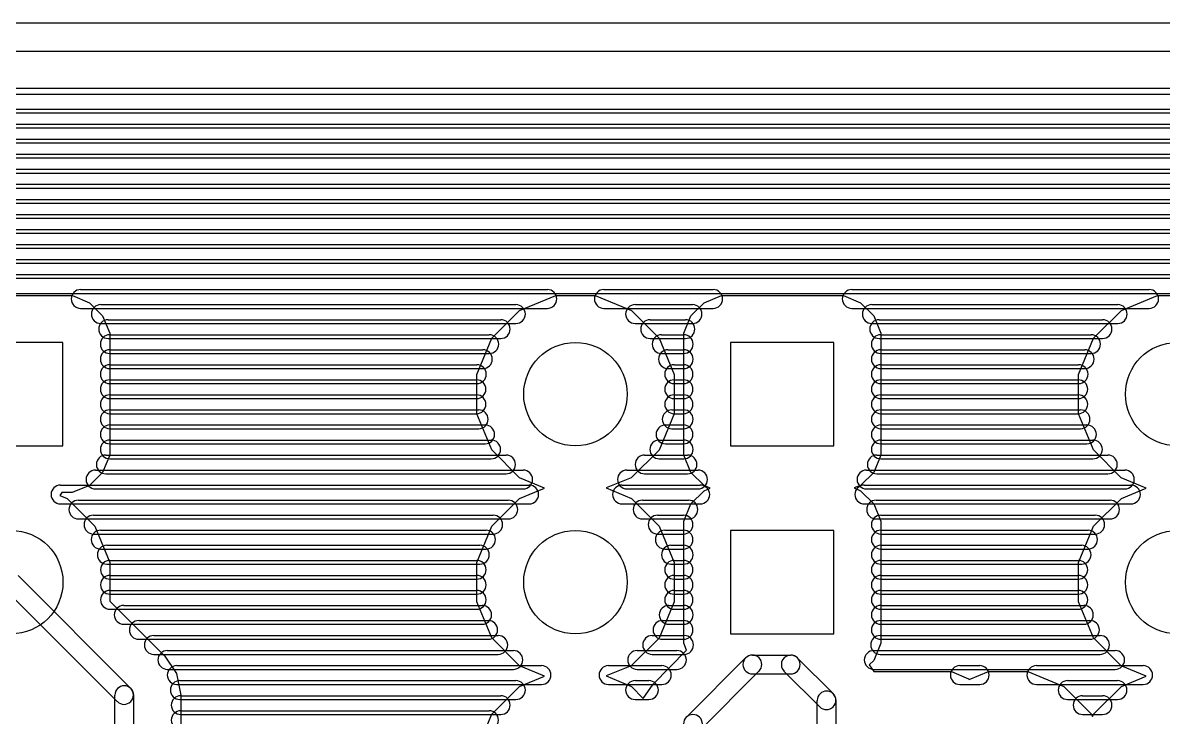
# Model space of a CAD drawing. Extents: x 4625 to 28175, y 45595 to 78045.
# Drawn here: x 16362 to 22426, y 74352 to 78045 of the extents above; entities that cross this region are included whole.
import ezdxf

# ---------------------------------------------------------------- set-up
doc = ezdxf.new("R2010")
doc.units = 0
doc.layers.add('BLACK', color=1, linetype='CONTINUOUS')

msp = doc.modelspace()

# ---------------------------------------------------------------- linework, layer by layer
at = {"layer": 'BLACK'}
for p, q in [((4700, 78045), (28100, 78045)), ((4700, 77895), (28100, 77895)), ((26340, 77695), (6359, 77696)), ((6439, 77666), (26261, 77666)), ((6439, 77666), (26261, 77666)), ((6439, 77666), (26261, 77666)), ((6439, 77566), (26261, 77566)), ((6439, 77566), (26261, 77566)), ((6439, 77566), (26261, 77566)), ((6519, 77586), (26181, 77586)), ((6519, 77586), (26181, 77586)), ((6519, 77586), (26181, 77586)), ((6594, 77506), (26106, 77506)), ((6594, 77506), (26106, 77506)), ((6594, 77506), (26106, 77506)), ((6519, 77486), (26181, 77486)), ((6519, 77486), (26181, 77486)), ((6519, 77486), (26181, 77486)), ((6594, 77406), (26106, 77406)), ((6594, 77406), (26106, 77406)), ((6594, 77406), (26106, 77406)), ((6627, 77426), (26073, 77426)), ((6627, 77426), (26073, 77426)), ((6627, 77426), (26073, 77426)), ((6627, 77326), (26073, 77326)), ((6627, 77326), (26073, 77326)), ((6627, 77326), (26073, 77326)), ((6660, 77346), (26040, 77346)), ((6660, 77346), (26040, 77346)), ((6660, 77346), (26040, 77346)), ((6693, 77266), (26007, 77266)), ((6693, 77266), (26007, 77266)), ((6693, 77266), (26007, 77266)), ((6660, 77246), (26040, 77246)), ((6660, 77246), (26040, 77246)), ((6660, 77246), (26040, 77246)), ((6693, 77166), (26007, 77166)), ((6693, 77166), (26007, 77166)), ((6693, 77166), (26007, 77166)), ((6726, 77186), (25974, 77186)), ((6726, 77186), (25974, 77186)), ((6726, 77186), (25974, 77186)), ((6726, 77086), (25974, 77086)), ((6726, 77086), (25974, 77086)), ((6726, 77086), (25974, 77086)), ((6750, 77106), (25950, 77106)), ((6750, 77106), (25950, 77106)), ((6750, 77106), (25950, 77106)), ((6750, 77026), (25950, 77026)), ((6750, 77026), (25950, 77026)), ((6750, 77026), (25950, 77026)), ((6750, 77006), (25950, 77006)), ((6750, 77006), (25950, 77006)), ((6750, 77006), (25950, 77006)), ((6750, 76946), (25950, 76946)), ((6750, 76946), (25950, 76946)), ((6750, 76946), (25950, 76946)), ((6750, 76926), (25950, 76926)), ((6750, 76926), (25950, 76926)), ((6750, 76926), (25950, 76926)), ((6750, 76866), (25950, 76866)), ((6750, 76866), (25950, 76866)), ((6750, 76866), (25950, 76866)), ((6750, 76846), (25950, 76846)), ((6750, 76846), (25950, 76846)), ((6750, 76846), (25950, 76846)), ((6750, 76786), (25950, 76786)), ((6750, 76786), (25950, 76786)), ((6750, 76786), (25950, 76786)), ((6750, 76766), (25950, 76766)), ((6750, 76766), (25950, 76766)), ((6750, 76766), (25950, 76766)), ((6750, 76686), (25950, 76686)), ((6750, 76686), (25950, 76686)), ((6750, 76686), (25950, 76686)), ((12551, 76706), (25951, 76706)), ((12551, 76706), (25951, 76706)), ((12551, 76706), (25951, 76706)), ((12551, 76606), (25951, 76606)), ((12551, 76606), (25951, 76606)), ((12551, 76606), (25951, 76606)), ((15976, 76594), (16625, 76594)), ((16625, 76594), (16716, 76556)), ((16669, 76626), (19151, 76626)), ((16669, 76626), (19151, 76626)), ((16669, 76626), (19151, 76626)), ((19003, 76515), (19196, 76595)), ((19196, 76595), (19405, 76595)), ((19405, 76595), (19598, 76515)), ((19451, 76626), (20033, 76626)), ((19451, 76626), (20033, 76626)), ((19451, 76626), (20033, 76626)), ((19984, 76556), (20076, 76594)), ((20076, 76594), (20725, 76594)), ((20725, 76594), (20816, 76556)), ((20769, 76626), (22351, 76626)), ((20769, 76626), (22351, 76626)), ((20769, 76626), (22351, 76626)), ((22203, 76515), (22396, 76595)), ((22396, 76595), (22605, 76595)), ((16716, 76556), (16786, 76486)), ((16776, 76546), (18984, 76546)), ((16776, 76546), (18984, 76546)), ((16776, 76546), (18984, 76546)), ((19617, 76546), (19923, 76546)), ((19617, 76546), (19923, 76546)), ((19617, 76546), (19923, 76546)), ((19914, 76486), (19984, 76556)), ((20816, 76556), (20886, 76486)), ((20876, 76546), (22184, 76546)), ((20876, 76546), (22184, 76546)), ((20876, 76546), (22184, 76546)), ((16669, 76526), (19151, 76526)), ((16669, 76526), (19151, 76526)), ((16669, 76526), (19151, 76526)), ((16786, 76486), (16824, 76394)), ((18855, 76368), (19003, 76515)), ((19451, 76526), (20033, 76526)), ((19451, 76526), (20033, 76526)), ((19451, 76526), (20033, 76526)), ((19598, 76515), (19745, 76367)), ((19876, 76395), (19914, 76486)), ((20769, 76526), (22351, 76526)), ((20769, 76526), (22351, 76526)), ((20769, 76526), (22351, 76526)), ((20886, 76486), (20924, 76394)), ((22055, 76368), (22203, 76515)), ((16776, 76446), (18984, 76446)), ((16776, 76446), (18984, 76446)), ((16776, 76446), (18984, 76446)), ((16815, 76466), (18903, 76466)), ((16815, 76466), (18903, 76466)), ((16815, 76466), (18903, 76466)), ((19617, 76446), (19923, 76446)), ((19617, 76446), (19923, 76446)), ((19617, 76446), (19923, 76446)), ((19697, 76466), (19885, 76466)), ((19697, 76466), (19885, 76466)), ((19697, 76466), (19885, 76466)), ((20876, 76446), (22184, 76446)), ((20876, 76446), (22184, 76446)), ((20876, 76446), (22184, 76446)), ((20915, 76466), (22103, 76466)), ((20915, 76466), (22103, 76466)), ((20915, 76466), (22103, 76466)), ((16815, 76366), (18903, 76366)), ((16815, 76366), (18903, 76366)), ((16815, 76366), (18903, 76366)), ((16824, 76394), (16824, 75745)), ((16824, 76386), (18842, 76386)), ((16824, 76386), (18842, 76386)), ((16824, 76386), (18842, 76386)), ((18775, 76175), (18855, 76368)), ((19697, 76366), (19885, 76366)), ((19697, 76366), (19885, 76366)), ((19697, 76366), (19885, 76366)), ((19745, 76367), (19825, 76174)), ((19758, 76386), (19876, 76386)), ((19758, 76386), (19876, 76386)), ((19758, 76386), (19876, 76386)), ((19876, 75746), (19876, 76395)), ((20915, 76366), (22103, 76366)), ((20915, 76366), (22103, 76366)), ((20915, 76366), (22103, 76366)), ((20924, 76394), (20924, 75745)), ((20924, 76386), (22042, 76386)), ((20924, 76386), (22042, 76386)), ((20924, 76386), (22042, 76386)), ((21975, 76175), (22055, 76368)), ((16575, 76345), (16025, 76345)), ((16575, 75795), (16575, 76345)), ((16824, 76306), (18808, 76306)), ((16824, 76306), (18808, 76306)), ((16824, 76306), (18808, 76306)), ((16824, 76286), (18842, 76286)), ((16824, 76286), (18842, 76286)), ((16824, 76286), (18842, 76286)), ((19758, 76286), (19876, 76286)), ((19758, 76286), (19876, 76286)), ((19758, 76286), (19876, 76286)), ((19792, 76306), (19876, 76306)), ((19792, 76306), (19876, 76306)), ((19792, 76306), (19876, 76306)), ((20125, 76345), (20125, 75795)), ((20675, 76345), (20125, 76345)), ((20675, 75795), (20675, 76345)), ((20924, 76306), (22008, 76306)), ((20924, 76306), (22008, 76306)), ((20924, 76306), (22008, 76306)), ((20924, 76286), (22042, 76286)), ((20924, 76286), (22042, 76286)), ((20924, 76286), (22042, 76286)), ((16824, 76226), (18776, 76226)), ((16824, 76226), (18776, 76226)), ((16824, 76226), (18776, 76226)), ((19825, 76226), (19875, 76226)), ((19825, 76226), (19875, 76226)), ((19825, 76226), (19875, 76226)), ((20924, 76226), (21976, 76226)), ((20924, 76226), (21976, 76226)), ((20924, 76226), (21976, 76226)), ((16824, 76206), (18808, 76206)), ((16824, 76206), (18808, 76206)), ((16824, 76206), (18808, 76206)), ((18775, 75966), (18775, 76175)), ((19792, 76206), (19876, 76206)), ((19792, 76206), (19876, 76206)), ((19792, 76206), (19876, 76206)), ((19825, 76174), (19825, 75965)), ((20924, 76206), (22008, 76206)), ((20924, 76206), (22008, 76206)), ((20924, 76206), (22008, 76206)), ((21975, 75966), (21975, 76175)), ((16824, 76146), (18774, 76146)), ((16824, 76146), (18774, 76146)), ((16824, 76146), (18774, 76146)), ((16824, 76126), (18776, 76126)), ((16824, 76126), (18776, 76126)), ((16824, 76126), (18776, 76126)), ((19825, 76146), (19875, 76146)), ((19825, 76146), (19875, 76146)), ((19825, 76146), (19875, 76146)), ((19825, 76126), (19875, 76126)), ((19825, 76126), (19875, 76126)), ((19825, 76126), (19875, 76126)), ((20924, 76146), (21974, 76146)), ((20924, 76146), (21974, 76146)), ((20924, 76146), (21974, 76146)), ((20924, 76126), (21976, 76126)), ((20924, 76126), (21976, 76126)), ((20924, 76126), (21976, 76126)), ((16824, 76066), (18774, 76066)), ((16824, 76066), (18774, 76066)), ((16824, 76066), (18774, 76066)), ((16824, 76046), (18774, 76046)), ((16824, 76046), (18774, 76046)), ((16824, 76046), (18774, 76046)), ((19825, 76066), (19875, 76066)), ((19825, 76066), (19875, 76066)), ((19825, 76066), (19875, 76066)), ((19825, 76046), (19875, 76046)), ((19825, 76046), (19875, 76046)), ((19825, 76046), (19875, 76046)), ((20924, 76066), (21974, 76066)), ((20924, 76066), (21974, 76066)), ((20924, 76066), (21974, 76066)), ((20924, 76046), (21974, 76046)), ((20924, 76046), (21974, 76046)), ((20924, 76046), (21974, 76046)), ((16824, 75986), (18786, 75986)), ((16824, 75986), (18786, 75986)), ((16824, 75986), (18786, 75986)), ((19812, 75986), (19876, 75986)), ((19812, 75986), (19876, 75986)), ((19812, 75986), (19876, 75986)), ((20924, 75986), (21986, 75986)), ((20924, 75986), (21986, 75986)), ((20924, 75986), (21986, 75986)), ((16824, 75966), (18774, 75966)), ((16824, 75966), (18774, 75966)), ((16824, 75966), (18774, 75966)), ((18855, 75773), (18775, 75966)), ((19825, 75965), (19745, 75772)), ((19825, 75966), (19875, 75966)), ((19825, 75966), (19875, 75966)), ((19825, 75966), (19875, 75966)), ((20924, 75966), (21974, 75966)), ((20924, 75966), (21974, 75966)), ((20924, 75966), (21974, 75966)), ((22055, 75773), (21975, 75966)), ((16824, 75906), (18820, 75906)), ((16824, 75906), (18820, 75906)), ((16824, 75906), (18820, 75906)), ((16824, 75886), (18786, 75886)), ((16824, 75886), (18786, 75886)), ((16824, 75886), (18786, 75886)), ((19779, 75906), (19875, 75906)), ((19779, 75906), (19875, 75906)), ((19779, 75906), (19875, 75906)), ((19812, 75886), (19876, 75886)), ((19812, 75886), (19876, 75886)), ((19812, 75886), (19876, 75886)), ((20924, 75906), (22020, 75906)), ((20924, 75906), (22020, 75906)), ((20924, 75906), (22020, 75906)), ((20924, 75886), (21986, 75886)), ((20924, 75886), (21986, 75886)), ((20924, 75886), (21986, 75886)), ((16824, 75826), (18852, 75826)), ((16824, 75826), (18852, 75826)), ((16824, 75826), (18852, 75826)), ((16824, 75806), (18820, 75806)), ((16824, 75806), (18820, 75806)), ((16824, 75806), (18820, 75806)), ((19746, 75826), (19876, 75826)), ((19746, 75826), (19876, 75826)), ((19746, 75826), (19876, 75826)), ((19779, 75806), (19875, 75806)), ((19779, 75806), (19875, 75806)), ((19779, 75806), (19875, 75806)), ((20924, 75826), (22052, 75826)), ((20924, 75826), (22052, 75826)), ((20924, 75826), (22052, 75826)), ((20924, 75806), (22020, 75806)), ((20924, 75806), (22020, 75806)), ((20924, 75806), (22020, 75806)), ((16025, 75795), (16575, 75795)), ((16824, 75745), (16786, 75654)), ((16803, 75746), (18931, 75746)), ((16803, 75746), (18931, 75746)), ((16803, 75746), (18931, 75746)), ((19002, 75625), (18855, 75773)), ((19745, 75772), (19597, 75625)), ((19668, 75746), (19896, 75746)), ((19668, 75746), (19896, 75746)), ((19668, 75746), (19896, 75746)), ((19914, 75654), (19876, 75746)), ((20125, 75795), (20675, 75795)), ((20924, 75745), (20886, 75654)), ((20903, 75746), (22131, 75746)), ((20903, 75746), (22131, 75746)), ((20903, 75746), (22131, 75746)), ((22202, 75625), (22055, 75773)), ((16824, 75726), (18852, 75726)), ((16824, 75726), (18852, 75726)), ((16824, 75726), (18852, 75726)), ((19746, 75726), (19876, 75726)), ((19746, 75726), (19876, 75726)), ((19746, 75726), (19876, 75726)), ((20924, 75726), (22052, 75726)), ((20924, 75726), (22052, 75726)), ((20924, 75726), (22052, 75726)), ((16786, 75654), (16716, 75584)), ((16748, 75666), (19022, 75666)), ((16748, 75666), (19022, 75666)), ((16748, 75666), (19022, 75666)), ((16803, 75646), (18931, 75646)), ((16803, 75646), (18931, 75646)), ((16803, 75646), (18931, 75646)), ((19135, 75570), (19002, 75625)), ((19597, 75625), (19464, 75571)), ((19574, 75666), (19952, 75666)), ((19574, 75666), (19952, 75666)), ((19574, 75666), (19952, 75666)), ((19668, 75646), (19896, 75646)), ((19668, 75646), (19896, 75646)), ((19668, 75646), (19896, 75646)), ((19984, 75584), (19914, 75654)), ((20886, 75654), (20816, 75584)), ((20848, 75666), (22222, 75666)), ((20848, 75666), (22222, 75666)), ((20848, 75666), (22222, 75666)), ((20903, 75646), (22131, 75646)), ((20903, 75646), (22131, 75646)), ((20903, 75646), (22131, 75646)), ((22335, 75570), (22202, 75625)), ((16562, 75586), (19054, 75586)), ((16562, 75586), (19054, 75586)), ((16562, 75586), (19054, 75586)), ((16716, 75584), (16624, 75546)), ((16748, 75566), (19022, 75566)), ((16748, 75566), (19022, 75566)), ((16748, 75566), (19022, 75566)), ((19003, 75515), (19135, 75570)), ((19464, 75571), (19598, 75515)), ((19548, 75586), (19964, 75586)), ((19548, 75586), (19964, 75586)), ((19548, 75586), (19964, 75586)), ((19574, 75566), (19952, 75566)), ((19574, 75566), (19952, 75566)), ((19574, 75566), (19952, 75566)), ((20017, 75570), (19984, 75584)), ((19984, 75556), (20017, 75570)), ((20816, 75584), (20782, 75571)), ((20782, 75571), (20816, 75556)), ((20836, 75586), (22254, 75586)), ((20836, 75586), (22254, 75586)), ((20836, 75586), (22254, 75586)), ((20848, 75566), (22222, 75566)), ((20848, 75566), (22222, 75566)), ((20848, 75566), (22222, 75566)), ((22203, 75515), (22335, 75570)), ((16569, 75546), (16559, 75531)), ((16559, 75531), (16598, 75515)), ((16624, 75546), (16569, 75546)), ((16598, 75515), (16745, 75367)), ((16657, 75506), (18943, 75506)), ((16657, 75506), (18943, 75506)), ((16657, 75506), (18943, 75506)), ((18855, 75368), (19003, 75515)), ((19598, 75515), (19745, 75367)), ((19657, 75506), (19901, 75506)), ((19657, 75506), (19901, 75506)), ((19657, 75506), (19901, 75506)), ((19914, 75486), (19984, 75556)), ((20816, 75556), (20886, 75486)), ((20899, 75506), (22143, 75506)), ((20899, 75506), (22143, 75506)), ((20899, 75506), (22143, 75506)), ((22055, 75368), (22203, 75515)), ((16562, 75486), (19054, 75486)), ((16562, 75486), (19054, 75486)), ((16562, 75486), (19054, 75486)), ((19548, 75486), (19964, 75486)), ((19548, 75486), (19964, 75486)), ((19548, 75486), (19964, 75486)), ((19876, 75395), (19914, 75486)), ((20836, 75486), (22254, 75486)), ((20836, 75486), (22254, 75486)), ((20836, 75486), (22254, 75486)), ((20886, 75486), (20924, 75394)), ((16657, 75406), (18943, 75406)), ((16657, 75406), (18943, 75406)), ((16657, 75406), (18943, 75406)), ((16737, 75426), (18863, 75426)), ((16737, 75426), (18863, 75426)), ((16737, 75426), (18863, 75426)), ((19657, 75406), (19901, 75406)), ((19657, 75406), (19901, 75406)), ((19657, 75406), (19901, 75406)), ((19737, 75426), (19875, 75426)), ((19737, 75426), (19875, 75426)), ((19737, 75426), (19875, 75426)), ((19876, 74746), (19876, 75395)), ((20899, 75406), (22143, 75406)), ((20899, 75406), (22143, 75406)), ((20899, 75406), (22143, 75406)), ((20924, 75426), (22064, 75426)), ((20924, 75426), (22064, 75426)), ((20924, 75426), (22064, 75426)), ((20924, 75394), (20924, 74745)), ((16737, 75326), (18863, 75326)), ((16737, 75326), (18863, 75326)), ((16737, 75326), (18863, 75326)), ((16745, 75367), (16825, 75174)), ((16775, 75346), (18825, 75346)), ((16775, 75346), (18825, 75346)), ((16775, 75346), (18825, 75346)), ((18775, 75175), (18855, 75368)), ((19737, 75326), (19875, 75326)), ((19737, 75326), (19875, 75326)), ((19737, 75326), (19875, 75326)), ((19745, 75367), (19825, 75174)), ((19775, 75346), (19875, 75346)), ((19775, 75346), (19875, 75346)), ((19775, 75346), (19875, 75346)), ((20125, 75345), (20125, 74795)), ((20675, 75345), (20125, 75345)), ((20675, 74795), (20675, 75345)), ((20924, 75346), (22026, 75346)), ((20924, 75346), (22026, 75346)), ((20924, 75346), (22026, 75346)), ((20924, 75326), (22064, 75326)), ((20924, 75326), (22064, 75326)), ((20924, 75326), (22064, 75326)), ((21975, 75175), (22055, 75368)), ((16808, 75266), (18792, 75266)), ((16808, 75266), (18792, 75266)), ((16808, 75266), (18792, 75266)), ((19808, 75266), (19876, 75266)), ((19808, 75266), (19876, 75266)), ((19808, 75266), (19876, 75266)), ((20924, 75266), (21992, 75266)), ((20924, 75266), (21992, 75266)), ((20924, 75266), (21992, 75266)), ((16775, 75246), (18825, 75246)), ((16775, 75246), (18825, 75246)), ((16775, 75246), (18825, 75246)), ((19775, 75246), (19875, 75246)), ((19775, 75246), (19875, 75246)), ((19775, 75246), (19875, 75246)), ((20924, 75246), (22026, 75246)), ((20924, 75246), (22026, 75246)), ((20924, 75246), (22026, 75246)), ((16808, 75166), (18792, 75166)), ((16808, 75166), (18792, 75166)), ((16808, 75166), (18792, 75166)), ((16825, 75186), (18775, 75186)), ((16825, 75186), (18775, 75186)), ((16825, 75186), (18775, 75186)), ((16825, 75174), (16825, 74969)), ((18775, 74966), (18775, 75175)), ((19808, 75166), (19876, 75166)), ((19808, 75166), (19876, 75166)), ((19808, 75166), (19876, 75166)), ((19825, 75186), (19875, 75186)), ((19825, 75186), (19875, 75186)), ((19825, 75186), (19875, 75186)), ((19825, 75174), (19825, 74965)), ((20924, 75186), (21974, 75186)), ((20924, 75186), (21974, 75186)), ((20924, 75186), (21974, 75186)), ((20924, 75166), (21992, 75166)), ((20924, 75166), (21992, 75166)), ((20924, 75166), (21992, 75166)), ((21975, 74966), (21975, 75175)), ((16935, 74506), (16336, 75105)), ((16825, 75106), (18775, 75106)), ((16825, 75106), (18775, 75106)), ((16825, 75106), (18775, 75106)), ((16825, 75086), (18775, 75086)), ((16825, 75086), (18775, 75086)), ((16825, 75086), (18775, 75086)), ((19825, 75106), (19875, 75106)), ((19825, 75106), (19875, 75106)), ((19825, 75106), (19875, 75106)), ((19825, 75086), (19875, 75086)), ((19825, 75086), (19875, 75086)), ((19825, 75086), (19875, 75086)), ((20924, 75106), (21974, 75106)), ((20924, 75106), (21974, 75106)), ((20924, 75106), (21974, 75106)), ((20924, 75086), (21974, 75086)), ((20924, 75086), (21974, 75086)), ((20924, 75086), (21974, 75086)), ((16864, 74435), (16265, 75034)), ((16825, 75026), (18775, 75026)), ((16825, 75026), (18775, 75026)), ((16825, 75026), (18775, 75026)), ((19825, 75026), (19875, 75026)), ((19825, 75026), (19875, 75026)), ((19825, 75026), (19875, 75026)), ((20924, 75026), (21974, 75026)), ((20924, 75026), (21974, 75026)), ((20924, 75026), (21974, 75026)), ((16825, 75006), (18775, 75006)), ((16825, 75006), (18775, 75006)), ((16825, 75006), (18775, 75006)), ((16825, 74969), (17112, 74682)), ((18855, 74773), (18775, 74966)), ((19825, 74965), (19745, 74772)), ((19825, 75006), (19875, 75006)), ((19825, 75006), (19875, 75006)), ((19825, 75006), (19875, 75006)), ((20924, 75006), (21974, 75006)), ((20924, 75006), (21974, 75006)), ((20924, 75006), (21974, 75006)), ((22055, 74773), (21975, 74966)), ((16825, 74926), (18775, 74926)), ((16825, 74926), (18775, 74926)), ((16825, 74926), (18775, 74926)), ((16898, 74946), (18804, 74946)), ((16898, 74946), (18804, 74946)), ((16898, 74946), (18804, 74946)), ((19796, 74946), (19876, 74946)), ((19796, 74946), (19876, 74946)), ((19796, 74946), (19876, 74946)), ((19825, 74926), (19875, 74926)), ((19825, 74926), (19875, 74926)), ((19825, 74926), (19875, 74926)), ((20924, 74946), (22004, 74946)), ((20924, 74946), (22004, 74946)), ((20924, 74946), (22004, 74946)), ((20924, 74926), (21974, 74926)), ((20924, 74926), (21974, 74926)), ((20924, 74926), (21974, 74926)), ((16898, 74846), (18804, 74846)), ((16898, 74846), (18804, 74846)), ((16898, 74846), (18804, 74846)), ((16978, 74866), (18836, 74866)), ((16978, 74866), (18836, 74866)), ((16978, 74866), (18836, 74866)), ((19763, 74866), (19875, 74866)), ((19763, 74866), (19875, 74866)), ((19763, 74866), (19875, 74866)), ((19796, 74846), (19876, 74846)), ((19796, 74846), (19876, 74846)), ((19796, 74846), (19876, 74846)), ((20924, 74866), (22036, 74866)), ((20924, 74866), (22036, 74866)), ((20924, 74866), (22036, 74866)), ((20924, 74846), (22004, 74846)), ((20924, 74846), (22004, 74846)), ((20924, 74846), (22004, 74846)), ((17058, 74786), (18890, 74786)), ((17058, 74786), (18890, 74786)), ((17058, 74786), (18890, 74786)), ((19002, 74625), (18855, 74773)), ((19745, 74772), (19597, 74625)), ((19708, 74786), (19878, 74786)), ((19708, 74786), (19878, 74786)), ((19708, 74786), (19878, 74786)), ((20125, 74795), (20675, 74795)), ((20920, 74786), (22090, 74786)), ((20920, 74786), (22090, 74786)), ((20920, 74786), (22090, 74786)), ((22202, 74625), (22055, 74773)), ((16978, 74766), (18836, 74766)), ((16978, 74766), (18836, 74766)), ((16978, 74766), (18836, 74766)), ((19763, 74766), (19875, 74766)), ((19763, 74766), (19875, 74766)), ((19763, 74766), (19875, 74766)), ((19891, 74708), (19876, 74746)), ((20924, 74745), (20886, 74654)), ((20924, 74766), (22036, 74766)), ((20924, 74766), (22036, 74766)), ((20924, 74766), (22036, 74766)), ((17058, 74686), (18890, 74686)), ((17058, 74686), (18890, 74686)), ((17058, 74686), (18890, 74686)), ((17112, 74682), (17113, 74681)), ((17113, 74681), (17178, 74584)), ((17130, 74706), (18970, 74706)), ((17130, 74706), (18970, 74706)), ((17130, 74706), (18970, 74706)), ((19628, 74706), (19840, 74706)), ((19628, 74706), (19840, 74706)), ((19628, 74706), (19840, 74706)), ((19708, 74686), (19878, 74686)), ((19708, 74686), (19878, 74686)), ((19708, 74686), (19878, 74686)), ((19713, 74528), (19891, 74708)), ((20205, 74667), (19890, 74352)), ((20241, 74682), (20445, 74682)), ((20671, 74477), (20480, 74668)), ((20886, 74654), (20862, 74631)), ((20886, 74706), (22170, 74706)), ((20886, 74706), (22170, 74706)), ((20886, 74706), (22170, 74706)), ((20920, 74686), (22090, 74686)), ((20920, 74686), (22090, 74686)), ((20920, 74686), (22090, 74686)), ((17130, 74606), (18970, 74606)), ((17130, 74606), (18970, 74606)), ((17130, 74606), (18970, 74606)), ((17180, 74626), (19120, 74626)), ((17180, 74626), (19120, 74626)), ((17180, 74626), (19120, 74626)), ((19135, 74570), (19002, 74625)), ((19597, 74625), (19464, 74571)), ((19476, 74626), (19760, 74626)), ((19476, 74626), (19760, 74626)), ((19476, 74626), (19760, 74626)), ((19628, 74606), (19840, 74606)), ((19628, 74606), (19840, 74606)), ((19628, 74606), (19840, 74606)), ((20276, 74596), (19961, 74281)), ((20600, 74406), (20409, 74597)), ((20862, 74631), (20887, 74594)), ((20886, 74606), (22170, 74606)), ((20886, 74606), (22170, 74606)), ((20886, 74606), (22170, 74606)), ((20887, 74594), (21300, 74594)), ((21300, 74594), (21391, 74556)), ((21344, 74626), (21450, 74626)), ((21344, 74626), (21450, 74626)), ((21344, 74626), (21450, 74626)), ((21394, 74553), (21496, 74595)), ((21496, 74595), (21705, 74595)), ((21705, 74595), (21898, 74515)), ((21751, 74626), (22319, 74626)), ((21751, 74626), (22319, 74626)), ((21751, 74626), (22319, 74626)), ((22335, 74570), (22202, 74625)), ((17178, 74584), (17201, 74469)), ((17196, 74546), (18984, 74546)), ((17196, 74546), (18984, 74546)), ((17196, 74546), (18984, 74546)), ((19003, 74515), (19135, 74570)), ((19464, 74571), (19598, 74515)), ((19617, 74546), (19691, 74546)), ((19617, 74546), (19691, 74546)), ((19617, 74546), (19691, 74546)), ((19661, 74452), (19713, 74528)), ((20241, 74582), (20445, 74582)), ((21391, 74556), (21394, 74553)), ((21917, 74546), (22183, 74546)), ((21917, 74546), (22183, 74546)), ((21917, 74546), (22183, 74546)), ((22203, 74515), (22335, 74570)), ((16851, 72925), (16851, 74469)), ((16951, 72925), (16951, 74469)), ((17180, 74526), (19120, 74526)), ((17180, 74526), (19120, 74526)), ((17180, 74526), (19120, 74526)), ((17201, 74469), (17201, 73395)), ((17201, 74466), (18903, 74466)), ((17201, 74466), (18903, 74466)), ((17201, 74466), (18903, 74466)), ((18855, 74368), (19003, 74515)), ((19476, 74526), (19760, 74526)), ((19476, 74526), (19760, 74526)), ((19476, 74526), (19760, 74526)), ((19598, 74515), (19661, 74452)), ((21344, 74526), (21450, 74526)), ((21344, 74526), (21450, 74526)), ((21344, 74526), (21450, 74526)), ((21751, 74526), (22319, 74526)), ((21751, 74526), (22319, 74526)), ((21751, 74526), (22319, 74526)), ((21898, 74515), (22045, 74367)), ((21997, 74466), (22103, 74466)), ((21997, 74466), (22103, 74466)), ((21997, 74466), (22103, 74466)), ((22055, 74368), (22203, 74515)), ((17196, 74446), (18984, 74446)), ((17196, 74446), (18984, 74446)), ((17196, 74446), (18984, 74446)), ((19617, 74446), (19691, 74446)), ((19617, 74446), (19691, 74446)), ((19617, 74446), (19691, 74446)), ((20586, 73817), (20586, 74441)), ((20686, 73817), (20686, 74441)), ((21917, 74446), (22183, 74446)), ((21917, 74446), (22183, 74446)), ((21917, 74446), (22183, 74446)), ((17201, 74386), (18841, 74386)), ((17201, 74386), (18841, 74386)), ((17201, 74386), (18841, 74386)), ((17201, 74366), (18903, 74366)), ((17201, 74366), (18903, 74366)), ((17201, 74366), (18903, 74366)), ((18775, 74175), (18855, 74368)), ((21997, 74366), (22103, 74366)), ((21997, 74366), (22103, 74366)), ((21997, 74366), (22103, 74366)), ((22045, 74367), (22049, 74356)), ((22049, 74356), (22055, 74368))]:
    msp.add_line(p, q, dxfattribs=at)
for centre in [(19300, 76070), (22500, 76070), (16300, 75070), (19300, 75070), (22500, 75070)]:
    msp.add_circle(centre, 275, dxfattribs=at)
for centre, start, end in [((16669, 76576), 90, 270), ((16669, 76576), 90, 270), ((16669, 76576), 90, 270), ((19151, 76576), 270, 450), ((19151, 76576), 270, 450), ((19151, 76576), 270, 450), ((19451, 76576), 90, 270), ((19451, 76576), 90, 270), ((19451, 76576), 90, 270), ((20033, 76576), 270, 450), ((20033, 76576), 270, 450), ((20033, 76576), 270, 450), ((20769, 76576), 90, 270), ((20769, 76576), 90, 270), ((20769, 76576), 90, 270), ((22351, 76576), 270, 450), ((22351, 76576), 270, 450), ((22351, 76576), 270, 450), ((16776, 76496), 90, 270), ((16776, 76496), 90, 270), ((16776, 76496), 90, 270), ((18984, 76496), 270, 450), ((18984, 76496), 270, 450), ((18984, 76496), 270, 450), ((19617, 76496), 90, 270), ((19617, 76496), 90, 270), ((19617, 76496), 90, 270), ((19923, 76496), 270, 450), ((19923, 76496), 270, 450), ((19923, 76496), 270, 450), ((20876, 76496), 90, 270), ((20876, 76496), 90, 270), ((20876, 76496), 90, 270), ((22184, 76496), 270, 450), ((22184, 76496), 270, 450), ((22184, 76496), 270, 450), ((16815, 76416), 90, 270), ((16815, 76416), 90, 270), ((16815, 76416), 90, 270), ((18903, 76416), 270, 450), ((18903, 76416), 270, 450), ((18903, 76416), 270, 450), ((19697, 76416), 90, 270), ((19697, 76416), 90, 270), ((19697, 76416), 90, 270), ((19885, 76416), 270, 450), ((19885, 76416), 270, 450), ((19885, 76416), 270, 450), ((20915, 76416), 90, 270), ((20915, 76416), 90, 270), ((20915, 76416), 90, 270), ((22103, 76416), 270, 450), ((22103, 76416), 270, 450), ((22103, 76416), 270, 450), ((16824, 76336), 90, 270), ((16824, 76336), 90, 270), ((16824, 76336), 90, 270), ((18842, 76336), 270, 450), ((18842, 76336), 270, 450), ((18842, 76336), 270, 450), ((19758, 76336), 90, 270), ((19758, 76336), 90, 270), ((19758, 76336), 90, 270), ((19876, 76336), 270, 450), ((19876, 76336), 270, 450), ((19876, 76336), 270, 450), ((20924, 76336), 90, 270), ((20924, 76336), 90, 270), ((20924, 76336), 90, 270), ((22042, 76336), 270, 450), ((22042, 76336), 270, 450), ((22042, 76336), 270, 450), ((16824, 76256), 90, 270), ((16824, 76256), 90, 270), ((16824, 76256), 90, 270), ((18808, 76256), 270, 450), ((18808, 76256), 270, 450), ((18808, 76256), 270, 450), ((19792, 76256), 90, 270), ((19792, 76256), 90, 270), ((19792, 76256), 90, 270), ((19876, 76256), 270, 450), ((19876, 76256), 270, 450), ((19876, 76256), 270, 450), ((20924, 76256), 90, 270), ((20924, 76256), 90, 270), ((20924, 76256), 90, 270), ((22008, 76256), 270, 450), ((22008, 76256), 270, 450), ((22008, 76256), 270, 450), ((16824, 76176), 90, 270), ((16824, 76176), 90, 270), ((16824, 76176), 90, 270), ((18776, 76176), 270, 450), ((18776, 76176), 270, 450), ((18776, 76176), 270, 450), ((19825, 76176), 90, 270), ((19825, 76176), 90, 270), ((19825, 76176), 90, 270), ((19875, 76176), 270, 450), ((19875, 76176), 270, 450), ((19875, 76176), 270, 450), ((20924, 76176), 90, 270), ((20924, 76176), 90, 270), ((20924, 76176), 90, 270), ((21976, 76176), 270, 450), ((21976, 76176), 270, 450), ((21976, 76176), 270, 450), ((16824, 76096), 90, 270), ((16824, 76096), 90, 270), ((16824, 76096), 90, 270), ((18774, 76096), 270, 450), ((18774, 76096), 270, 450), ((18774, 76096), 270, 450), ((19825, 76096), 90, 270), ((19825, 76096), 90, 270), ((19825, 76096), 90, 270), ((19875, 76096), 270, 450), ((19875, 76096), 270, 450), ((19875, 76096), 270, 450), ((20924, 76096), 90, 270), ((20924, 76096), 90, 270), ((20924, 76096), 90, 270), ((21974, 76096), 270, 450), ((21974, 76096), 270, 450), ((21974, 76096), 270, 450), ((16824, 76016), 90, 270), ((16824, 76016), 90, 270), ((16824, 76016), 90, 270), ((18774, 76016), 270, 450), ((18774, 76016), 270, 450), ((18774, 76016), 270, 450), ((19825, 76016), 90, 270), ((19825, 76016), 90, 270), ((19825, 76016), 90, 270), ((19875, 76016), 270, 450), ((19875, 76016), 270, 450), ((19875, 76016), 270, 450), ((20924, 76016), 90, 270), ((20924, 76016), 90, 270), ((20924, 76016), 90, 270), ((21974, 76016), 270, 450), ((21974, 76016), 270, 450), ((21974, 76016), 270, 450), ((16824, 75936), 90, 270), ((16824, 75936), 90, 270), ((16824, 75936), 90, 270), ((18786, 75936), 270, 450), ((18786, 75936), 270, 450), ((18786, 75936), 270, 450), ((19812, 75936), 90, 270), ((19812, 75936), 90, 270), ((19812, 75936), 90, 270), ((19876, 75936), 270, 450), ((19876, 75936), 270, 450), ((19876, 75936), 270, 450), ((20924, 75936), 90, 270), ((20924, 75936), 90, 270), ((20924, 75936), 90, 270), ((21986, 75936), 270, 450), ((21986, 75936), 270, 450), ((21986, 75936), 270, 450), ((16824, 75856), 90, 270), ((16824, 75856), 90, 270), ((16824, 75856), 90, 270), ((18820, 75856), 270, 450), ((18820, 75856), 270, 450), ((18820, 75856), 270, 450), ((19779, 75856), 90, 270), ((19779, 75856), 90, 270), ((19779, 75856), 90, 270), ((19875, 75856), 270, 450), ((19875, 75856), 270, 450), ((19875, 75856), 270, 450), ((20924, 75856), 90, 270), ((20924, 75856), 90, 270), ((20924, 75856), 90, 270), ((22020, 75856), 270, 450), ((22020, 75856), 270, 450), ((22020, 75856), 270, 450), ((16824, 75776), 90, 270), ((16824, 75776), 90, 270), ((16824, 75776), 90, 270), ((18852, 75776), 270, 450), ((18852, 75776), 270, 450), ((18852, 75776), 270, 450), ((19746, 75776), 90, 270), ((19746, 75776), 90, 270), ((19746, 75776), 90, 270), ((19876, 75776), 270, 450), ((19876, 75776), 270, 450), ((19876, 75776), 270, 450), ((20924, 75776), 90, 270), ((20924, 75776), 90, 270), ((20924, 75776), 90, 270), ((22052, 75776), 270, 450), ((22052, 75776), 270, 450), ((22052, 75776), 270, 450), ((16803, 75696), 90, 270), ((16803, 75696), 90, 270), ((16803, 75696), 90, 270), ((18931, 75696), 270, 450), ((18931, 75696), 270, 450), ((18931, 75696), 270, 450), ((19668, 75696), 90, 270), ((19668, 75696), 90, 270), ((19668, 75696), 90, 270), ((19896, 75696), 270, 450), ((19896, 75696), 270, 450), ((19896, 75696), 270, 450), ((20903, 75696), 90, 270), ((20903, 75696), 90, 270), ((20903, 75696), 90, 270), ((22131, 75696), 270, 450), ((22131, 75696), 270, 450), ((22131, 75696), 270, 450), ((16748, 75616), 90, 270), ((16748, 75616), 90, 270), ((16748, 75616), 90, 270), ((19022, 75616), 270, 450), ((19022, 75616), 270, 450), ((19022, 75616), 270, 450), ((19574, 75616), 90, 270), ((19574, 75616), 90, 270), ((19574, 75616), 90, 270), ((19952, 75616), 270, 450), ((19952, 75616), 270, 450), ((19952, 75616), 270, 450), ((20848, 75616), 90, 270), ((20848, 75616), 90, 270), ((20848, 75616), 90, 270), ((22222, 75616), 270, 450), ((22222, 75616), 270, 450), ((22222, 75616), 270, 450), ((16562, 75536), 90, 270), ((16562, 75536), 90, 270), ((16562, 75536), 90, 270), ((19054, 75536), 270, 450), ((19054, 75536), 270, 450), ((19054, 75536), 270, 450), ((19548, 75536), 90, 270), ((19548, 75536), 90, 270), ((19548, 75536), 90, 270), ((19964, 75536), 270, 450), ((19964, 75536), 270, 450), ((19964, 75536), 270, 450), ((20836, 75536), 90, 270), ((20836, 75536), 90, 270), ((20836, 75536), 90, 270), ((22254, 75536), 270, 450), ((22254, 75536), 270, 450), ((22254, 75536), 270, 450), ((16657, 75456), 90, 270), ((16657, 75456), 90, 270), ((16657, 75456), 90, 270), ((18943, 75456), 270, 450), ((18943, 75456), 270, 450), ((18943, 75456), 270, 450), ((19657, 75456), 90, 270), ((19657, 75456), 90, 270), ((19657, 75456), 90, 270), ((19901, 75456), 270, 450), ((19901, 75456), 270, 450), ((19901, 75456), 270, 450), ((20899, 75456), 90, 270), ((20899, 75456), 90, 270), ((20899, 75456), 90, 270), ((22143, 75456), 270, 450), ((22143, 75456), 270, 450), ((22143, 75456), 270, 450), ((16737, 75376), 90, 270), ((16737, 75376), 90, 270), ((16737, 75376), 90, 270), ((18863, 75376), 270, 450), ((18863, 75376), 270, 450), ((18863, 75376), 270, 450), ((19737, 75376), 90, 270), ((19737, 75376), 90, 270), ((19737, 75376), 90, 270), ((19875, 75376), 270, 450), ((19875, 75376), 270, 450), ((19875, 75376), 270, 450), ((20924, 75376), 90, 270), ((20924, 75376), 90, 270), ((20924, 75376), 90, 270), ((22064, 75376), 270, 450), ((22064, 75376), 270, 450), ((22064, 75376), 270, 450), ((16775, 75296), 90, 270), ((16775, 75296), 90, 270), ((16775, 75296), 90, 270), ((18825, 75296), 270, 450), ((18825, 75296), 270, 450), ((18825, 75296), 270, 450), ((19775, 75296), 90, 270), ((19775, 75296), 90, 270), ((19775, 75296), 90, 270), ((19875, 75296), 270, 450), ((19875, 75296), 270, 450), ((19875, 75296), 270, 450), ((20924, 75296), 90, 270), ((20924, 75296), 90, 270), ((20924, 75296), 90, 270), ((22026, 75296), 270, 450), ((22026, 75296), 270, 450), ((22026, 75296), 270, 450), ((16808, 75216), 90, 270), ((16808, 75216), 90, 270), ((16808, 75216), 90, 270), ((18792, 75216), 270, 450), ((18792, 75216), 270, 450), ((18792, 75216), 270, 450), ((19808, 75216), 90, 270), ((19808, 75216), 90, 270), ((19808, 75216), 90, 270), ((19876, 75216), 270, 450), ((19876, 75216), 270, 450), ((19876, 75216), 270, 450), ((20924, 75216), 90, 270), ((20924, 75216), 90, 270), ((20924, 75216), 90, 270), ((21992, 75216), 270, 450), ((21992, 75216), 270, 450), ((21992, 75216), 270, 450), ((16825, 75136), 90, 270), ((16825, 75136), 90, 270), ((16825, 75136), 90, 270), ((18775, 75136), 270, 450), ((18775, 75136), 270, 450), ((18775, 75136), 270, 450), ((19825, 75136), 90, 270), ((19825, 75136), 90, 270), ((19825, 75136), 90, 270), ((19875, 75136), 270, 450), ((19875, 75136), 270, 450), ((19875, 75136), 270, 450), ((20924, 75136), 90, 270), ((20924, 75136), 90, 270), ((20924, 75136), 90, 270), ((21974, 75136), 270, 450), ((21974, 75136), 270, 450), ((21974, 75136), 270, 450), ((16825, 75056), 90, 270), ((16825, 75056), 90, 270), ((16825, 75056), 90, 270), ((18775, 75056), 270, 450), ((18775, 75056), 270, 450), ((18775, 75056), 270, 450), ((19825, 75056), 90, 270), ((19825, 75056), 90, 270), ((19825, 75056), 90, 270), ((19875, 75056), 270, 450), ((19875, 75056), 270, 450), ((19875, 75056), 270, 450), ((20924, 75056), 90, 270), ((20924, 75056), 90, 270), ((20924, 75056), 90, 270), ((21974, 75056), 270, 450), ((21974, 75056), 270, 450), ((21974, 75056), 270, 450), ((16825, 74976), 90, 270), ((16825, 74976), 90, 270), ((16825, 74976), 90, 270), ((18775, 74976), 270, 450), ((18775, 74976), 270, 450), ((18775, 74976), 270, 450), ((19825, 74976), 90, 270), ((19825, 74976), 90, 270), ((19825, 74976), 90, 270), ((19875, 74976), 270, 450), ((19875, 74976), 270, 450), ((19875, 74976), 270, 450), ((20924, 74976), 90, 270), ((20924, 74976), 90, 270), ((20924, 74976), 90, 270), ((21974, 74976), 270, 450), ((21974, 74976), 270, 450), ((21974, 74976), 270, 450), ((16898, 74896), 90, 270), ((16898, 74896), 90, 270), ((16898, 74896), 90, 270), ((18804, 74896), 270, 450), ((18804, 74896), 270, 450), ((18804, 74896), 270, 450), ((19796, 74896), 90, 270), ((19796, 74896), 90, 270), ((19796, 74896), 90, 270), ((19876, 74896), 270, 450), ((19876, 74896), 270, 450), ((19876, 74896), 270, 450), ((20924, 74896), 90, 270), ((20924, 74896), 90, 270), ((20924, 74896), 90, 270), ((22004, 74896), 270, 450), ((22004, 74896), 270, 450), ((22004, 74896), 270, 450), ((16978, 74816), 90, 270), ((16978, 74816), 90, 270), ((16978, 74816), 90, 270), ((18836, 74816), 270, 450), ((18836, 74816), 270, 450), ((18836, 74816), 270, 450), ((19763, 74816), 90, 270), ((19763, 74816), 90, 270), ((19763, 74816), 90, 270), ((19875, 74816), 270, 450), ((19875, 74816), 270, 450), ((19875, 74816), 270, 450), ((20924, 74816), 90, 270), ((20924, 74816), 90, 270), ((20924, 74816), 90, 270), ((22036, 74816), 270, 450), ((22036, 74816), 270, 450), ((22036, 74816), 270, 450), ((17058, 74736), 90, 270), ((17058, 74736), 90, 270), ((17058, 74736), 90, 270), ((18890, 74736), 270, 450), ((18890, 74736), 270, 450), ((18890, 74736), 270, 450), ((19708, 74736), 90, 270), ((19708, 74736), 90, 270), ((19708, 74736), 90, 270), ((19878, 74736), 270, 450), ((19878, 74736), 270, 450), ((19878, 74736), 270, 450), ((20920, 74736), 90, 270), ((20920, 74736), 90, 270), ((20920, 74736), 90, 270), ((22090, 74736), 270, 450), ((22090, 74736), 270, 450), ((22090, 74736), 270, 450), ((17130, 74656), 90, 270), ((17130, 74656), 90, 270), ((17130, 74656), 90, 270), ((18970, 74656), 270, 450), ((18970, 74656), 270, 450), ((18970, 74656), 270, 450), ((19628, 74656), 90, 270), ((19628, 74656), 90, 270), ((19628, 74656), 90, 270), ((19840, 74656), 270, 450), ((19840, 74656), 270, 450), ((19840, 74656), 270, 450), ((20241, 74632), 90, 270), ((20241, 74632), -45, 135), ((20445, 74632), 405, 585), ((20445, 74632), 270, 450), ((20886, 74656), 90, 270), ((20886, 74656), 90, 270), ((20886, 74656), 90, 270), ((22170, 74656), 270, 450), ((22170, 74656), 270, 450), ((22170, 74656), 270, 450), ((17180, 74576), 90, 270), ((17180, 74576), 90, 270), ((17180, 74576), 90, 270), ((19120, 74576), 270, 450), ((19120, 74576), 270, 450), ((19120, 74576), 270, 450), ((19476, 74576), 90, 270), ((19476, 74576), 90, 270), ((19476, 74576), 90, 270), ((19760, 74576), 270, 450), ((19760, 74576), 270, 450), ((19760, 74576), 270, 450), ((21344, 74576), 90, 270), ((21344, 74576), 90, 270), ((21344, 74576), 90, 270), ((21450, 74576), 270, 450), ((21450, 74576), 270, 450), ((21450, 74576), 270, 450), ((21751, 74576), 90, 270), ((21751, 74576), 90, 270), ((21751, 74576), 90, 270), ((22319, 74576), 270, 450), ((22319, 74576), 270, 450), ((22319, 74576), 270, 450), ((17196, 74496), 90, 270), ((17196, 74496), 90, 270), ((17196, 74496), 90, 270), ((18984, 74496), 270, 450), ((18984, 74496), 270, 450), ((18984, 74496), 270, 450), ((19617, 74496), 90, 270), ((19617, 74496), 90, 270), ((19617, 74496), 90, 270), ((19691, 74496), 270, 450), ((19691, 74496), 270, 450), ((19691, 74496), 270, 450), ((21917, 74496), 90, 270), ((21917, 74496), 90, 270), ((21917, 74496), 90, 270), ((22183, 74496), 270, 450), ((22183, 74496), 270, 450), ((22183, 74496), 270, 450), ((16901, 74469), 360, 540), ((16900, 74470), 225, 405), ((17201, 74416), 90, 270), ((17201, 74416), 90, 270), ((17201, 74416), 90, 270), ((18903, 74416), 270, 450), ((18903, 74416), 270, 450), ((18903, 74416), 270, 450), ((20636, 74441), 360, 540), ((20635, 74442), 225, 405), ((21997, 74416), 90, 270), ((21997, 74416), 90, 270), ((21997, 74416), 90, 270), ((22103, 74416), 270, 450), ((22103, 74416), 270, 450), ((22103, 74416), 270, 450), ((17201, 74336), 90, 270), ((17201, 74336), 90, 270), ((17201, 74336), 90, 270), ((18841, 74336), 270, 450), ((18841, 74336), 270, 450), ((18841, 74336), 270, 450), ((19925, 74316), 360, 540)]:
    msp.add_arc(centre, 50, start, end, dxfattribs=at)

doc.saveas('drawing.dxf')
